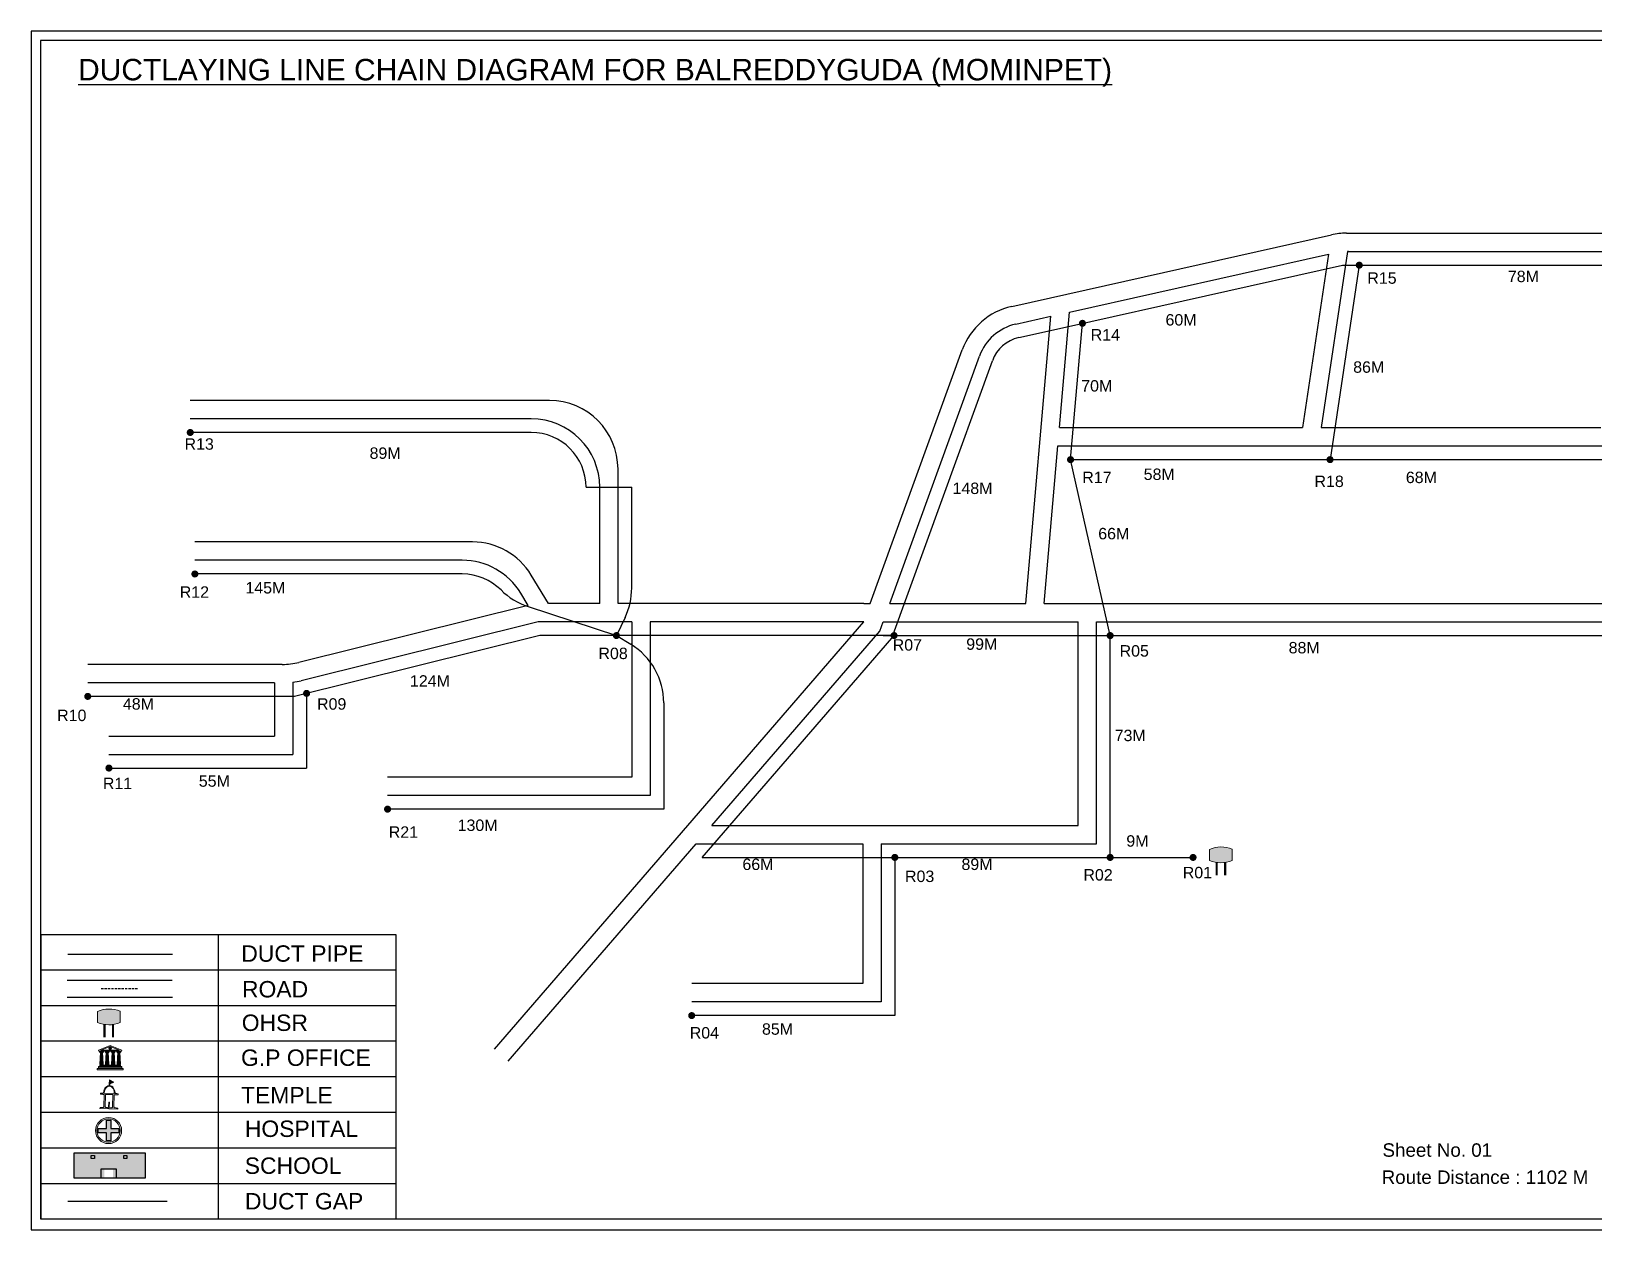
# Model space of a CAD drawing. Header units: inches. Extents: x 1111 to 5168, y 343 to 1601.
# Drawn here: x 1121 to 1805, y 1076 to 1601 of the extents above; entities that cross this region are included whole.
import ezdxf

# ---------------------------------------------------------------- set-up
doc = ezdxf.new("R2010")
doc.units = ezdxf.units.IN
doc.header["$MEASUREMENT"] = 0
doc.linetypes.add('DASHEDX2', pattern=[1.5, 1, -0.5])
for name, color, linetype in [('LANDMARK', 7, 'Continuous'), ('OHT', 7, 'Continuous'), ('pipe', 5, 'Continuous')]:
    doc.layers.add(name, color=color, linetype=linetype)
doc.styles.get("Standard").update_dxf_attribs({"font": 'arial.ttf'})

# ---------------------------------------------------------------- blocks, each defined once
blk = doc.blocks.new('OHT')
at = {"linetype": 'Continuous', "lineweight": 0, "true_color": 0x0ffffc}
blk.add_hatch(color=4, dxfattribs=at).paths.add_polyline_path([(0.012, 1), (0, 1, 0.101323), (-0.4, 0.916), (-0.4, 0.525, 0.194075), (0.399, 0.521), (0.399, 0.921, 0.097877)])
at = {"color": 4, "linetype": 'Continuous', "lineweight": 0, "true_color": 0x0ffffc, "flags": 128}
for points in [[(-0.4, 0.525), (-0.4, 0.916)], [(0.399, 0.521), (0.399, 0.921)]]:
    blk.add_lwpolyline(points, dxfattribs=at)
at = {"color": 4, "linetype": 'Continuous', "lineweight": 0, "true_color": 0x0ffffc, "const_width": 0.075, "flags": 128}
for points in [[(-0.15, 0), (-0.15, 0.475)], [(0.15, 0), (0.15, 0.473)]]:
    blk.add_lwpolyline(points, dxfattribs=at)
at = {"color": 4, "linetype": 'Continuous', "lineweight": 0, "true_color": 0x0ffffc}
for centre, radius, start, end in [((0.006, -0.019), 1.019, 67.3109, 113.4711), ((0.004, 1.513), 1.068, 247.7682, 291.7007)]:
    blk.add_arc(centre, radius, start, end, dxfattribs=at)
blk = doc.blocks.new('Government_Office')
at = {"linetype": 'Continuous', "lineweight": 0, "true_color": 0xff0000}
h = blk.add_hatch(color=1, dxfattribs=at)
h.paths.add_polyline_path([(0.44, 0.72), (0.45, 0.75), (0, 0.93), (-0.45, 0.75), (-0.44, 0.72)])
h.paths.add_polyline_path([(0.355, 0.75), (-0.355, 0.75), (0, 0.9)], flags=16)
h.paths.add_polyline_path([(0, 0.778, -1), (0, 0.872, -1)], flags=0)
h = blk.add_hatch(color=1, dxfattribs=at)
edge = h.paths.add_edge_path()
edge.add_line((-0.27, 0.195), (-0.295, 0.675))
edge.add_line((-0.295, 0.675), (-0.29, 0.675))
edge.add_arc((-0.278, 0.688), 0.0176, 225.30401, 441.56588)
edge.add_line((-0.275, 0.705), (-0.395, 0.705))
edge.add_arc((-0.392, 0.688), 0.0176, 98.43412, 314.69599)
edge.add_line((-0.38, 0.675), (-0.375, 0.675))
edge.add_line((-0.375, 0.675), (-0.4, 0.195))
edge.add_line((-0.4, 0.195), (-0.27, 0.195))
h = blk.add_hatch(color=1, dxfattribs=at)
edge = h.paths.add_edge_path()
edge.add_line((-0.047, 0.195), (-0.072, 0.675))
edge.add_line((-0.072, 0.675), (-0.067, 0.675))
edge.add_arc((-0.054, 0.688), 0.0176, 225.30401, 441.56588)
edge.add_line((-0.052, 0.705), (-0.172, 0.705))
edge.add_arc((-0.169, 0.688), 0.0176, 98.43412, 314.69599)
edge.add_line((-0.157, 0.675), (-0.152, 0.675))
edge.add_line((-0.152, 0.675), (-0.177, 0.195))
edge.add_line((-0.177, 0.195), (-0.047, 0.195))
h = blk.add_hatch(color=1, dxfattribs=at)
edge = h.paths.add_edge_path()
edge.add_arc((0, 0.825), 0.0467, 90, 270)
edge.add_arc((0, 0.825), 0.0467, 270, 450)
h = blk.add_hatch(color=1, dxfattribs=at)
edge = h.paths.add_edge_path()
edge.add_line((0.177, 0.195), (0.152, 0.675))
edge.add_line((0.152, 0.675), (0.157, 0.675))
edge.add_arc((0.169, 0.688), 0.0176, 225.30401, 441.56588)
edge.add_line((0.172, 0.705), (0.052, 0.705))
edge.add_arc((0.054, 0.688), 0.0176, 98.43412, 314.69599)
edge.add_line((0.067, 0.675), (0.072, 0.675))
edge.add_line((0.072, 0.675), (0.047, 0.195))
edge.add_line((0.047, 0.195), (0.177, 0.195))
h = blk.add_hatch(color=1, dxfattribs=at)
edge = h.paths.add_edge_path()
edge.add_line((0.4, 0.195), (0.375, 0.675))
edge.add_line((0.375, 0.675), (0.38, 0.675))
edge.add_arc((0.392, 0.688), 0.0176, 225.30401, 441.56588)
edge.add_line((0.395, 0.705), (0.275, 0.705))
edge.add_arc((0.278, 0.688), 0.0176, 98.43412, 314.69599)
edge.add_line((0.29, 0.675), (0.295, 0.675))
edge.add_line((0.295, 0.675), (0.27, 0.195))
edge.add_line((0.27, 0.195), (0.4, 0.195))
for points in [[(-0.5, 0.05), (0.5, 0.05), (0.5, 0), (-0.5, 0)], [(-0.45, 0.075), (-0.45, 0.12), (0.45, 0.12), (0.45, 0.075)], [(-0.4, 0.14), (-0.4, 0.18), (0.4, 0.18), (0.4, 0.14)]]:
    blk.add_hatch(color=1, dxfattribs=at).paths.add_polyline_path(points)
at = {"color": 1, "linetype": 'Continuous', "lineweight": 0, "true_color": 0xff0000, "flags": 128}
for points in [[(-0.45, 0.75), (-0.44, 0.72), (0.44, 0.72), (0.45, 0.75), (0, 0.93)], [(-0.355, 0.75), (0.355, 0.75), (0, 0.9)], [(-0.5, 0.05), (0.5, 0.05), (0.5, 0), (-0.5, 0)], [(-0.45, 0.075), (-0.45, 0.12), (0.45, 0.12), (0.45, 0.075)], [(-0.4, 0.14), (-0.4, 0.18), (0.4, 0.18), (0.4, 0.14)]]:
    blk.add_lwpolyline(points, close=True, dxfattribs=at)
for points in [[(-0.27, 0.195), (-0.295, 0.675), (-0.29, 0.675, 1.379694), (-0.275, 0.705), (-0.395, 0.705, 1.379694), (-0.38, 0.675), (-0.375, 0.675), (-0.4, 0.195)], [(-0.047, 0.195), (-0.072, 0.675), (-0.067, 0.675, 1.379694), (-0.052, 0.705), (-0.172, 0.705, 1.379694), (-0.157, 0.675), (-0.152, 0.675), (-0.177, 0.195)], [(0, 0.872, 1), (0, 0.778, 1)], [(0.177, 0.195), (0.152, 0.675), (0.157, 0.675, 1.379694), (0.172, 0.705), (0.052, 0.705, 1.379694), (0.067, 0.675), (0.072, 0.675), (0.047, 0.195)], [(0.4, 0.195), (0.375, 0.675), (0.38, 0.675, 1.379694), (0.395, 0.705), (0.275, 0.705, 1.379694), (0.29, 0.675), (0.295, 0.675), (0.27, 0.195)]]:
    blk.add_lwpolyline(points, format="xyb", close=True, dxfattribs=at)
blk = doc.blocks.new('Temple')
at = {"linetype": 'Continuous', "lineweight": 0, "true_color": 0xff0000}
h = blk.add_hatch(color=1, dxfattribs=at)
edge = h.paths.add_edge_path()
edge.add_line((0.175, 0.49), (0.225, 0.49))
edge.add_line((0.225, 0.49), (0.225, 0.497))
edge.add_line((0.225, 0.497), (0.307, 0.497))
edge.add_line((0.307, 0.497), (0.307, 0.533))
edge.add_line((0.307, 0.533), (0.257, 0.533))
edge.add_line((0.257, 0.533), (0.257, 0.54))
edge.add_line((0.257, 0.54), (0.2, 0.54))
edge.add_spline(control_points=[(0.2, 0.54), (0.2, 0.589), (0.19, 0.638), (0.142, 0.743), (0.092, 0.79), (0.027, 0.805), (0.02, 0.806), (0.012, 0.806)], knot_values=[4.712389, 4.712389, 4.712389, 4.712389, 5.278166, 5.278166, 6.117402, 6.117402, 6.223801, 6.223801, 6.223801, 6.223801], degree=3, periodic=0)
edge.add_line((0.012, 0.806), (0.012, 0.79))
edge.add_line((0.012, 0.79), (-0.012, 0.79))
edge.add_line((-0.012, 0.79), (-0.012, 0.806))
edge.add_spline(control_points=[(-0.012, 0.806), (-0.055, 0.802), (-0.096, 0.781), (-0.171, 0.699), (-0.197, 0.628), (-0.2, 0.55), (-0.2, 0.545), (-0.2, 0.54)], knot_values=[6.343965, 6.343965, 6.343965, 6.343965, 6.956638, 6.956638, 7.795874, 7.795874, 7.853982, 7.853982, 7.853982, 7.853982], degree=3, periodic=0)
edge.add_line((-0.2, 0.54), (-0.257, 0.54))
edge.add_line((-0.257, 0.54), (-0.257, 0.533))
edge.add_line((-0.257, 0.533), (-0.307, 0.533))
edge.add_line((-0.307, 0.533), (-0.307, 0.497))
edge.add_line((-0.307, 0.497), (-0.225, 0.497))
edge.add_line((-0.225, 0.497), (-0.225, 0.49))
edge.add_line((-0.225, 0.49), (-0.175, 0.49))
edge.add_line((-0.175, 0.49), (-0.175, 0.07))
edge.add_arc((-0.205, 0.07), 0.03, -90, 0, ccw=False)
edge.add_line((-0.205, 0.04), (-0.257, 0.04))
edge.add_line((-0.257, 0.04), (-0.257, 0.033))
edge.add_line((-0.257, 0.033), (-0.307, 0.033))
edge.add_line((-0.307, 0.033), (-0.307, 0))
edge.add_line((-0.307, 0), (0.307, 0))
edge.add_line((0.307, 0), (0.307, 0.033))
edge.add_line((0.307, 0.033), (0.257, 0.033))
edge.add_line((0.257, 0.033), (0.257, 0.04))
edge.add_line((0.257, 0.04), (0.205, 0.04))
edge.add_arc((0.205, 0.07), 0.03, 180, 270, ccw=False)
edge.add_line((0.175, 0.07), (0.175, 0.49))
h.paths.add_polyline_path([(0.125, 0.07, -0.414214), (0.095, 0.04), (0.05, 0.04), (0.05, 0.033), (-0.05, 0.033), (-0.05, 0.04), (-0.095, 0.04, -0.414214), (-0.125, 0.07), (-0.125, 0.497), (0.125, 0.497)], flags=16)
edge = h.paths.add_edge_path(flags=16)
edge.add_ellipse((0, 0.54), major_axis=(0, 0.242), ratio=0.722808, start_angle=270, end_angle=450, ccw=False)
edge.add_line((0.175, 0.54), (-0.175, 0.54))
h.paths.add_polyline_path([(0.012, 0.23), (0.012, 0.07), (-0.012, 0.07), (-0.012, 0.23)], flags=0)
h = blk.add_hatch(color=1, dxfattribs=at)
edge = h.paths.add_edge_path()
edge.add_line((0.012, 0.857), (0, 0.85))
edge.add_line((0, 0.85), (-0.003, 0.925))
edge.add_line((-0.003, 0.925), (-0.012, 0.925))
edge.add_line((-0.012, 0.925), (-0.012, 0.806))
edge.add_spline(control_points=[(-0.012, 0.806), (-0.004, 0.807), (0.004, 0.807), (0.012, 0.806)], knot_values=[6.223801, 6.223801, 6.223801, 6.223801, 6.343965, 6.343965, 6.343965, 6.343965], degree=3, periodic=0)
edge.add_line((0.012, 0.806), (0.012, 0.857))
h = blk.add_hatch(color=1, dxfattribs=at)
edge = h.paths.add_edge_path()
edge.add_line((0.012, 0.79), (0.012, 0.806))
edge.add_spline(control_points=[(0.012, 0.806), (0.004, 0.807), (-0.004, 0.807), (-0.012, 0.806)], knot_values=[6.223801, 6.223801, 6.223801, 6.223801, 6.343965, 6.343965, 6.343965, 6.343965], degree=3, periodic=0)
edge.add_line((-0.012, 0.806), (-0.012, 0.79))
edge.add_line((-0.012, 0.79), (0.012, 0.79))
at = {"linetype": 'Continuous', "lineweight": 0, "true_color": 0xe66000}
blk.add_hatch(color=32, dxfattribs=at).paths.add_polyline_path([(-0.006, 1), (0.147, 0.931), (0, 0.85)])
at = {"color": 1, "linetype": 'Continuous', "lineweight": 0, "true_color": 0xff0000, "flags": 128}
for points in [[(0.012, 0.925), (-0.012, 0.925), (-0.012, 0.79), (0.012, 0.79)], [(0.012, 0.23), (-0.012, 0.23), (-0.012, 0.07), (0.012, 0.07)]]:
    blk.add_lwpolyline(points, close=True, dxfattribs=at)
at = {"color": 32, "linetype": 'Continuous', "lineweight": 0, "true_color": 0xe66000, "flags": 128}
blk.add_lwpolyline([(-0.006, 1), (0.147, 0.931), (0, 0.85), (-0.006, 1)], dxfattribs=at)
at = {"color": 1, "linetype": 'Continuous', "lineweight": 0, "true_color": 0xff0000, "flags": 128}
blk.add_lwpolyline([(0.2, 0.54), (0.257, 0.54), (0.257, 0.533), (0.307, 0.533), (0.307, 0.497), (0.225, 0.497), (0.225, 0.49), (0.175, 0.49), (0.175, 0.07, 0.414214), (0.205, 0.04), (0.257, 0.04), (0.257, 0.033), (0.307, 0.033), (0.307, 0), (-0.307, 0), (-0.307, 0.033), (-0.257, 0.033), (-0.257, 0.04), (-0.205, 0.04, 0.414214), (-0.175, 0.07), (-0.175, 0.49), (-0.225, 0.49), (-0.225, 0.497), (-0.307, 0.497), (-0.307, 0.533), (-0.257, 0.533), (-0.257, 0.54), (-0.2, 0.54)], format="xyb", dxfattribs=at)
blk.add_lwpolyline([(-0.175, 0.54), (0.175, 0.54)], dxfattribs=at)
blk.add_lwpolyline([(0.125, 0.497), (0.125, 0.07, -0.414214), (0.095, 0.04), (0.05, 0.04), (0.05, 0.033), (-0.05, 0.033), (-0.05, 0.04), (-0.095, 0.04, -0.414214), (-0.125, 0.07), (-0.125, 0.497)], format="xyb", close=True, dxfattribs=at)
at = {"color": 1, "linetype": 'Continuous', "lineweight": 0, "true_color": 0xff0000}
blk.add_ellipse((0, 0.54), major_axis=(0, 0.242), ratio=0.722808, start_param=4.712389, end_param=7.853982, dxfattribs=at)
blk.add_open_spline([(0.2, 0.54), (0.2, 0.589), (0.19, 0.638), (0.142, 0.743), (0.092, 0.79), (-0.023, 0.816), (-0.085, 0.794), (-0.171, 0.699), (-0.197, 0.628), (-0.2, 0.55), (-0.2, 0.545), (-0.2, 0.54)], degree=3, knots=[4.712389, 4.712389, 4.712389, 4.712389, 5.278166, 5.278166, 6.117402, 6.117402, 6.956638, 6.956638, 7.795874, 7.795874, 7.853982, 7.853982, 7.853982, 7.853982], dxfattribs=at)
blk = doc.blocks.new('*U5')
at = {"color": 0, "linetype": 'DASHEDX2', "transparency": 16777216}
blk.add_line((-8.22, 0), (8.01, 0), dxfattribs=at)
blk = doc.blocks.new('Hospital')
at = {"linetype": 'Continuous', "lineweight": 0, "true_color": 0x000000}
h = blk.add_hatch(color=18, dxfattribs=at)
h.paths.add_polyline_path([(-0.5, 0, 1), (0.5, 0, 1)])
h.paths.add_polyline_path([(0.446, 0, -1), (-0.446, 0, -1)], flags=16)
at = {"linetype": 'Continuous', "true_color": 0xff0000}
blk.add_hatch(color=1, dxfattribs=at).paths.add_polyline_path([(-0.394, 0.08), (-0.08, 0.08), (-0.08, 0.394), (0.08, 0.394), (0.08, 0.08), (0.394, 0.08), (0.394, -0.08), (0.08, -0.08), (0.08, -0.394), (-0.08, -0.394), (-0.08, -0.08), (-0.394, -0.08)])
at = {"color": 1, "linetype": 'Continuous', "true_color": 0xff0000, "flags": 128}
blk.add_lwpolyline([(-0.394, 0.08), (-0.08, 0.08), (-0.08, 0.394), (0.08, 0.394), (0.08, 0.08), (0.394, 0.08), (0.394, -0.08), (0.08, -0.08), (0.08, -0.394), (-0.08, -0.394), (-0.08, -0.08), (-0.394, -0.08)], close=True, dxfattribs=at)
at = {"color": 18, "linetype": 'Continuous', "lineweight": 0, "true_color": 0x000000}
for radius in [0.5, 0.446]:
    blk.add_circle((0, 0), radius, dxfattribs=at)

msp = doc.modelspace()

# ---------------------------------------------------------------- hatches: boundary and pattern name
at = {"ltscale": 0.5}
h = msp.add_hatch(color=5, dxfattribs=at)
h.dxf.hatch_style = 1
h.paths.add_polyline_path([(1704.23, 1498.4, 1), (1701.11, 1498.4, 1)])
h = msp.add_hatch(color=5, dxfattribs=at)
h.dxf.hatch_style = 1
h.paths.add_polyline_path([(1583.07, 1472.96, 1), (1579.95, 1472.96, 1)])
h = msp.add_hatch(color=5, dxfattribs=at)
h.dxf.hatch_style = 1
h.paths.add_polyline_path([(1192.56, 1425.19, 1), (1189.44, 1425.19, 1)])
h = msp.add_hatch(color=5, dxfattribs=at)
h.dxf.hatch_style = 1
h.paths.add_polyline_path([(1577.87, 1413.31, 1), (1574.75, 1413.31, 1)])
h = msp.add_hatch(color=5, dxfattribs=at)
h.dxf.hatch_style = 1
h.paths.add_polyline_path([(1691.45, 1413.31, 1), (1688.33, 1413.31, 1)])
h = msp.add_hatch(color=5, dxfattribs=at)
h.dxf.hatch_style = 1
h.paths.add_polyline_path([(1194.6, 1363.26, 1), (1191.48, 1363.26, 1)])
h = msp.add_hatch(color=5, dxfattribs=at)
h.dxf.hatch_style = 1
h.paths.add_polyline_path([(1379.11, 1336.32, 1), (1375.99, 1336.32, 1)])
h = msp.add_hatch(color=5, dxfattribs=at)
h.dxf.hatch_style = 1
h.paths.add_polyline_path([(1500.64, 1336.32, 1), (1497.52, 1336.32, 1)])
h = msp.add_hatch(color=5, dxfattribs=at)
h.dxf.hatch_style = 1
h.paths.add_polyline_path([(1595.21, 1336.32, 1), (1592.09, 1336.32, 1)])
h = msp.add_hatch(color=5, dxfattribs=at)
h.dxf.hatch_style = 1
h.paths.add_polyline_path([(1147.72, 1309.69, 1), (1144.6, 1309.69, 1)])
h = msp.add_hatch(color=5, dxfattribs=at)
h.dxf.hatch_style = 1
h.paths.add_polyline_path([(1243.5, 1311, 1), (1240.38, 1311, 1)])
h = msp.add_hatch(color=5, dxfattribs=at)
h.dxf.hatch_style = 1
h.paths.add_polyline_path([(1156.99, 1278.33, 1), (1153.87, 1278.33, 1)])
h = msp.add_hatch(color=5, dxfattribs=at)
h.dxf.hatch_style = 1
h.paths.add_polyline_path([(1278.93, 1260.34, 1), (1275.81, 1260.34, 1)])
h = msp.add_hatch(color=5, dxfattribs=at)
h.dxf.hatch_style = 1
h.paths.add_polyline_path([(1500.96, 1239.21, 1), (1497.84, 1239.21, 1)])
h = msp.add_hatch(color=5, dxfattribs=at)
h.dxf.hatch_style = 1
h.paths.add_polyline_path([(1595.21, 1239.21, 1), (1592.09, 1239.21, 1)])
h = msp.add_hatch(color=5, dxfattribs=at)
h.dxf.hatch_style = 1
h.paths.add_polyline_path([(1631.5, 1239.21, 1), (1628.38, 1239.21, 1)])
h = msp.add_hatch(color=5, dxfattribs=at)
h.dxf.hatch_style = 1
h.paths.add_polyline_path([(1412.06, 1170.01, 1), (1408.95, 1170.01, 1)])
at = {"true_color": 0xc8c92d}
h = msp.add_hatch(color=52, dxfattribs=at)
h.dxf.hatch_style = 1
h.paths.add_polyline_path([(1146.38, 1109.96), (1140.22, 1109.96), (1140.22, 1098.87), (1146.38, 1098.87)])
h.paths.add_polyline_path([(1171.23, 1109.96), (1165.07, 1109.96), (1165.07, 1098.87), (1171.23, 1098.87)])
at = {"true_color": 0x293189}
h = msp.add_hatch(color=177, dxfattribs=at)
h.dxf.hatch_style = 1
h.paths.add_polyline_path([(1165.07, 1109.96), (1146.38, 1109.96), (1146.38, 1098.87), (1153.39, 1098.87), (1153.39, 1102.51), (1157.25, 1102.51), (1157.25, 1098.87), (1165.07, 1098.87)])
h.paths.add_polyline_path([(1149.05, 1107.49), (1147.68, 1107.49), (1147.68, 1108.76), (1149.05, 1108.76)], flags=16)
h.paths.add_polyline_path([(1161.93, 1107.49), (1161.93, 1108.76), (1163.3, 1108.76), (1163.3, 1107.49)], flags=16)

# ---------------------------------------------------------------- linework, layer by layer
for p, q in [((1550.59, 1480.39), (1690.5, 1511.68)), ((1697.05, 1512.4), (1915.28, 1512.4)), ((1575.91, 1477.86), (1689.23, 1503.19)), ((1689.23, 1503.19), (1677.84, 1427.31)), ((1697.5, 1504.4), (1685.93, 1427.31)), ((1697.93, 1504.4), (1816.66, 1504.4)), ((1571.51, 1427.31), (1575.91, 1477.86)), ((1552.33, 1472.58), (1567.72, 1476.03)), ((1556.77, 1350.32), (1567.72, 1476.03)), ((1488.66, 1350.32), (1528.93, 1461.34)), ((1497.17, 1350.32), (1536.45, 1458.62)), ((1348.24, 1439.19), (1191, 1439.19)), ((1340.24, 1431.19), (1191, 1431.19)), ((1571.51, 1427.31), (1677.84, 1427.31)), ((1685.93, 1427.31), (1808.34, 1427.31)), ((1564.8, 1350.32), (1570.81, 1419.31)), ((1570.81, 1419.31), (1910.28, 1419.31)), ((1378.24, 1350.32), (1378.24, 1409.19)), ((1370.24, 1350.32), (1370.24, 1401.19)), ((1314.59, 1377.26), (1193.04, 1377.26)), ((1310.08, 1369.26), (1193.04, 1369.26)), ((1347.81, 1350.32), (1340.25, 1362.8)), ((1338.96, 1349.49), (1335.74, 1354.8)), ((1338.96, 1349.49), (1238.52, 1324.57)), ((1370.24, 1350.32), (1347.81, 1350.32)), ((1384.24, 1350.32), (1378.24, 1350.32)), ((1485.76, 1350.32), (1384.24, 1350.32)), ((1485.76, 1350.32), (1488.66, 1350.32)), ((1497.17, 1350.32), (1556.77, 1350.32)), ((1564.8, 1350.32), (1870.75, 1350.32)), ((1343.3, 1342.32), (1239.5, 1316.57)), ((1384.24, 1342.32), (1343.3, 1342.32)), ((1384.24, 1342.32), (1384.24, 1274.34)), ((1485.76, 1342.32), (1392.24, 1342.32)), ((1392.24, 1342.32), (1392.24, 1266.34)), ((1408.74, 1253.21), (1485.76, 1342.32)), ((1492.78, 1338.21), (1494.27, 1342.32)), ((1494.27, 1342.32), (1579.65, 1342.32)), ((1579.65, 1253.21), (1579.65, 1342.32)), ((1587.65, 1342.32), (1870.75, 1342.32)), ((1587.65, 1245.21), (1587.65, 1342.32)), ((1419.31, 1253.21), (1492.78, 1338.21)), ((1231.3, 1323.69), (1146.16, 1323.69)), ((1227.94, 1315.69), (1146.16, 1315.69)), ((1227.94, 1315.69), (1227.94, 1292.33)), ((1235.94, 1315.92), (1235.94, 1284.33)), ((1155.43, 1292.33), (1227.94, 1292.33)), ((1155.43, 1284.33), (1235.94, 1284.33)), ((1384.24, 1274.34), (1277.37, 1274.34)), ((1392.24, 1266.34), (1277.37, 1266.34)), ((1324.13, 1155.32), (1408.74, 1253.21)), ((1419.31, 1253.21), (1579.65, 1253.21)), ((1330.18, 1150.09), (1412.39, 1245.21)), ((1412.39, 1245.21), (1485.4, 1245.21)), ((1485.4, 1245.21), (1485.4, 1184.01)), ((1493.4, 1245.21), (1587.65, 1245.21)), ((1493.4, 1245.21), (1493.4, 1176.01)), ((1125.54, 1205.4), (1125.54, 1082.18)), ((1203.3, 1205.4), (1203.3, 1080.97)), ((1281.07, 1189.85), (1125.54, 1189.85)), ((1137.19, 1185.55), (1183.08, 1185.55)), ((1485.4, 1184.01), (1410.51, 1184.01)), ((1137.19, 1178.03), (1183.31, 1178.03)), ((1281.07, 1174.29), (1125.54, 1174.29)), ((1493.4, 1176.01), (1410.51, 1176.01)), ((1281.07, 1158.74), (1125.54, 1158.74)), ((1281.07, 1143.19), (1125.54, 1143.19)), ((1281.07, 1127.63), (1125.54, 1127.63)), ((1125.54, 1112.08), (1281.07, 1112.08)), ((1125.54, 1096.53), (1281.07, 1096.53)), ((1125.53, 1081.95), (1125.53, 1080.99)), ((1125.54, 1082.18), (1125.54, 1080.97)), ((1281.07, 1080.97), (1125.54, 1080.97))]:
    msp.add_line(p, q)
for points in [[(1121.42, 1600.78), (1121.42, 1076.28), (2011.56, 1076.28), (2011.56, 1600.78)], [(1125.53, 1596.76), (1125.53, 1080.99), (2006.85, 1080.99), (2006.85, 1596.76)], [(1171.3, 1109.96), (1171.3, 1098.87), (1140.22, 1098.87), (1140.22, 1109.96)], [(1149.05, 1108.76), (1149.05, 1107.49), (1147.68, 1107.49), (1147.68, 1108.76)], [(1161.93, 1107.49), (1161.93, 1108.76), (1163.3, 1108.76), (1163.3, 1107.49)]]:
    msp.add_lwpolyline(points, close=True)
for points in [[(1281.07, 1080.97), (1281.07, 1205.4), (1125.54, 1205.4)], [(1152.06, 1098.87), (1152.06, 1102.98), (1158.58, 1102.98), (1158.58, 1098.87)]]:
    msp.add_lwpolyline(points)
for centre, radius, start, end in [((1697.05, 1482.4), 30, 90, 102.60396), ((1697.05, 1482.4), 30, 90, 102.60396), ((1697.93, 1474.4), 30, 90, 90.82754), ((1557.13, 1451.11), 30, 102.60396, 160.06315), ((1557.13, 1451.11), 22, 102.60396, 160.06315), ((1348.24, 1409.19), 30, 0, 90), ((1340.24, 1401.19), 30, 0, 90), ((1314.59, 1347.26), 30, 31.19823, 90), ((1310.08, 1339.26), 30, 31.19823, 90), ((1231.3, 1353.69), 30, 270, 283.93173), ((1232.28, 1345.69), 30, 277.01793, 283.93173)]:
    msp.add_arc(centre, radius, start, end)
at = {"layer": 'OHT', "color": 5}
msp.add_line((1137.36, 1196.93), (1183.25, 1196.93), dxfattribs=at)
at = {"layer": 'OHT', "color": 1}
msp.add_line((1137.36, 1088.75), (1180.95, 1088.75), dxfattribs=at)
at = {"layer": 'pipe'}
for p, q in [((1575.37, 1471.59), (1695.28, 1498.4)), ((1702.67, 1498.4), (1689.89, 1413.31)), ((1695.28, 1498.4), (1816.66, 1498.4)), ((1553.64, 1466.73), (1575.37, 1471.59)), ((1576.31, 1413.31), (1581.51, 1472.96)), ((1498.04, 1335.12), (1542.09, 1456.57)), ((1340.24, 1425.19), (1191, 1425.19)), ((1576.31, 1413.31), (1910.28, 1413.31)), ((1593.65, 1336.32), (1576.31, 1413.31)), ((1364.24, 1401.19), (1384.24, 1401.19)), ((1384.24, 1357.13), (1384.24, 1401.19)), ((1310.08, 1363.26), (1193.04, 1363.26)), ((1338.88, 1348.99), (1377.55, 1336.32)), ((1381.31, 1344.18), (1377.55, 1336.32)), ((1344.03, 1336.32), (1236.67, 1309.69)), ((1377.55, 1336.32), (1344.03, 1336.32)), ((1499.08, 1336.32), (1377.55, 1336.32)), ((1377.55, 1336.32), (1383.85, 1332.49)), ((1415.14, 1239.21), (1498.04, 1335.12)), ((1494.27, 1336.32), (1579.65, 1336.32)), ((1579.65, 1336.32), (1870.75, 1336.32)), ((1593.65, 1239.21), (1593.65, 1336.32)), ((1236.67, 1309.69), (1146.16, 1309.69)), ((1241.94, 1311), (1241.94, 1278.33)), ((1398.24, 1306.86), (1398.24, 1260.34)), ((1155.43, 1278.33), (1241.94, 1278.33)), ((1398.24, 1260.34), (1277.37, 1260.34)), ((1415.14, 1239.21), (1485.4, 1239.21)), ((1485.4, 1239.21), (1593.65, 1239.21)), ((1499.4, 1239.21), (1499.4, 1170.01)), ((1593.65, 1239.21), (1629.94, 1239.21)), ((1499.4, 1170.01), (1410.51, 1170.01))]:
    msp.add_line(p, q, dxfattribs=at)
for centre, radius, start, end in [((1557.13, 1451.11), 16, 102.60396, 160.06315), ((1340.24, 1401.19), 24, 0, 90), ((1310.08, 1339.26), 24, 45.07765, 90), ((1348.21, 1377.5), 30, 225.07765, 251.86969), ((1354.24, 1357.13), 30, 334.44184, 0), ((1368.24, 1306.86), 30, 0, 58.65856)]:
    msp.add_arc(centre, radius, start, end, dxfattribs=at)

# ---------------------------------------------------------------- block references
at = {"linetype": 'DASHEDX2'}
msp.add_blockref('*U5', (1160.19, 1181.79), dxfattribs=at)
at = {"layer": 'LANDMARK'}
for name, p, xscale, yscale, zscale in [('Government_Office', (1155.95, 1146.33), 11.32114773247135, 11.32114773247135, 11.32114773247135), ('Hospital', (1155.27, 1119.67), 11.41772014427468, 11.41772014427468, 11.41772014427468)]:
    msp.add_blockref(name, p, dxfattribs=dict(at, xscale=xscale, yscale=yscale, zscale=zscale))
at = {"layer": 'LANDMARK', "xscale": 12.62452535729322, "yscale": 12.62452535729322, "zscale": 12.62452535729322, "rotation": 358.3713438591284}
msp.add_blockref('Temple', (1155.38, 1129.2), dxfattribs=at)
at = {"layer": 'OHT', "xscale": 12.45189723782068, "yscale": 12.45189723782068, "zscale": 12.45189723782068}
for p in [(1642.12, 1231.33), (1155.36, 1160.43)]:
    msp.add_blockref('OHT', p, dxfattribs=at)

# ---------------------------------------------------------------- texts
at = {"color": 242, "true_color": 0xcd2027}
msp.add_text('%%UDUCTLAYING LINE CHAIN DIAGRAM FOR BALREDDYGUDA (MOMINPET)', height=9.375, dxfattribs=at).set_placement((1141.92, 1579.29))
for s, height, p in [('R15', 5, (1706.22, 1490.28)), ('78M', 5, (1767.72, 1490.98)), ('R14', 5, (1585.13, 1465.44)), ('60M', 5, (1617.87, 1471.98)), ('86M', 5, (1700.01, 1451.31)), ('70M', 5, (1580.98, 1443.09)), ('R13', 5, (1188.52, 1417.64)), ('89M', 5, (1269.5, 1413.64)), ('58M', 5, (1608.32, 1404.4)), ('148M', 5, (1524.67, 1398.25)), ('R17', 5, (1581.45, 1403.03)), ('R18', 5, (1683.09, 1401.31)), ('68M', 5, (1723.06, 1403.03)), ('66M', 5, (1588.43, 1378.43)), ('R12', 5, (1186.41, 1352.86)), ('145M', 5, (1215.16, 1354.73)), ('R07', 5, (1498.47, 1329.72)), ('99M', 5, (1530.66, 1330.08)), ('R08', 5, (1369.67, 1326.01)), ('R05', 5, (1597.78, 1327.11)), ('88M', 5, (1671.77, 1328.51)), ('124M', 5, (1287.17, 1313.96)), ('48M', 5, (1161.53, 1303.9)), ('R09', 5, (1246.51, 1303.87)), ('R10', 5, (1132.76, 1298.89)), ('73M', 5, (1595.63, 1290.1)), ('R11', 5, (1152.77, 1269.12)), ('55M', 5, (1194.76, 1270.16)), ('R21', 5, (1277.91, 1247.82)), ('130M', 5, (1308.05, 1250.8)), ('9M', 5, (1600.72, 1243.92)), ('66M', 5, (1432.69, 1233.71)), ('89M', 5, (1528.57, 1233.71)), ('R03', 5, (1503.86, 1228.45)), ('R02', 5, (1581.94, 1229.1)), ('R01', 5, (1625.43, 1230.09)), ('DUCT PIPE', 7.178, (1213.34, 1193.56)), ('ROAD ', 7.178, (1213.65, 1177.95)), ('OHSR', 7.178, (1213.55, 1163.28)), ('R04', 5, (1409.63, 1159.97)), ('85M', 5, (1441.26, 1161.62)), ('G.P OFFICE', 7.178, (1213.23, 1147.99)), ('TEMPLE', 7.178, (1213.22, 1131.58)), ('HOSPITAL', 7.178, (1214.9, 1116.89)), ('SCHOOL', 7.178, (1214.85, 1100.73)), ('Sheet No. 01', 5.886, (1712.84, 1108.22)), ('Route Distance : 1102 M', 5.886, (1712.47, 1096.35)), ('DUCT GAP', 7.178, (1214.95, 1085.17))]:
    msp.add_text(s, height=height).set_placement(p)

doc.saveas('drawing.dxf')
